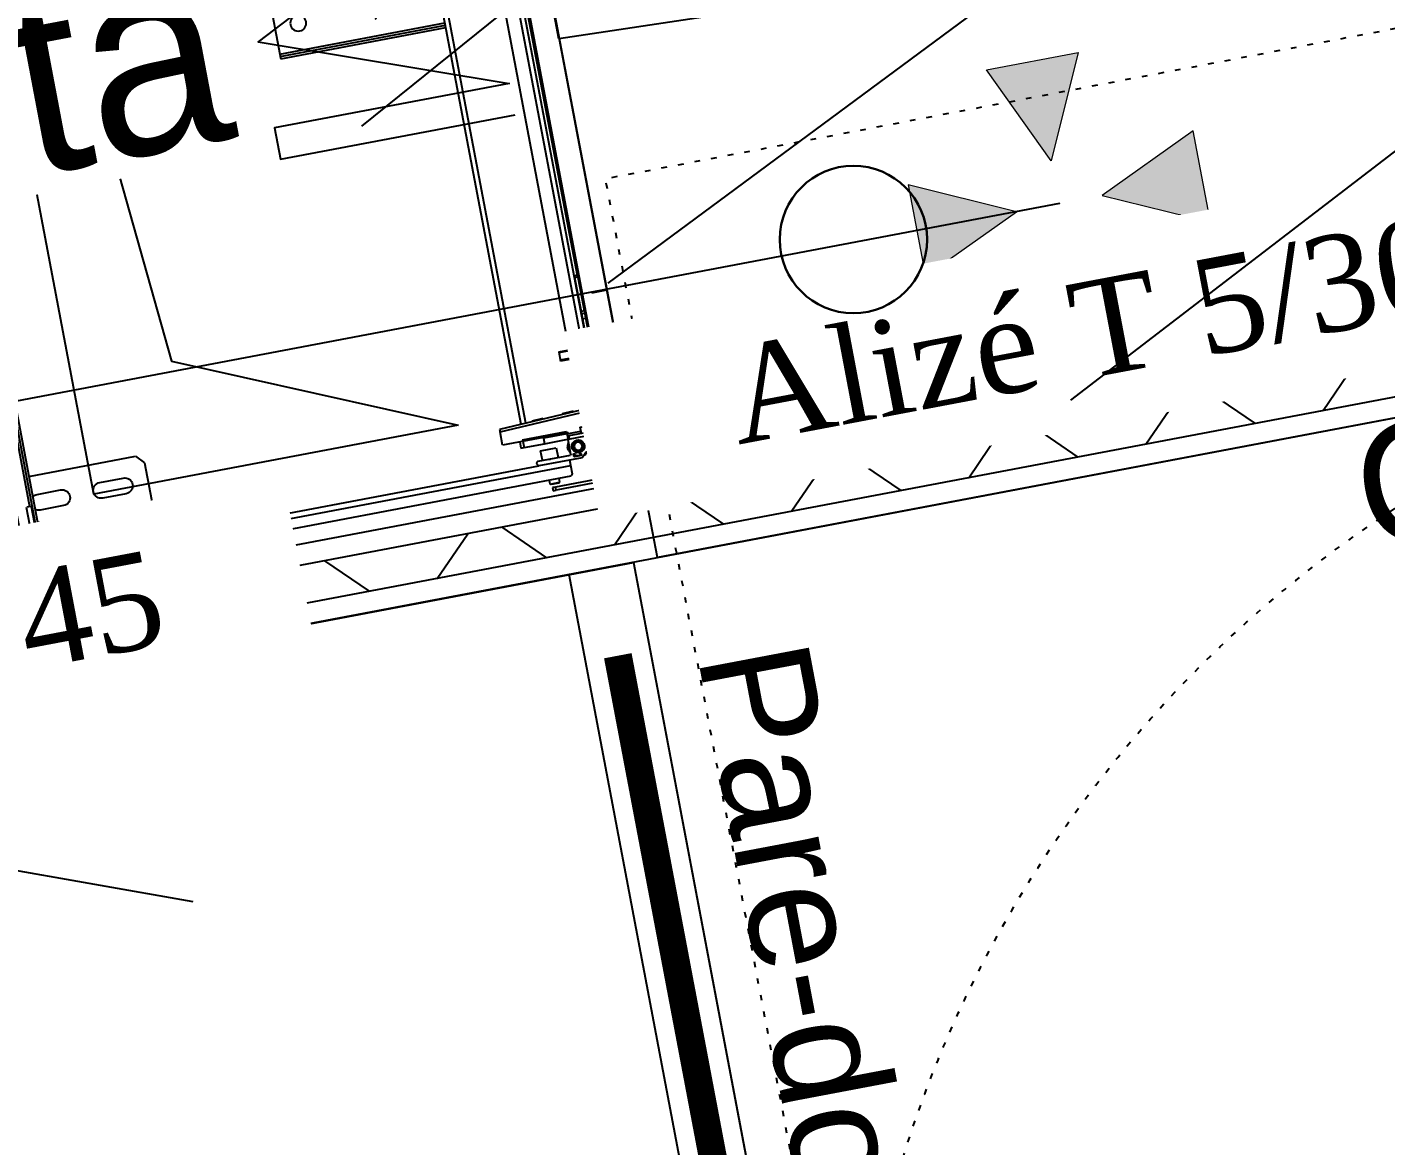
# Model space of a CAD drawing. Header units: centimetres. Extents: x 197412 to 267601, y -375791 to -305433.
# Drawn here: x 217919 to 218772, y -333307 to -332605 of the extents above; entities that cross this region are included whole.
import ezdxf

# ---------------------------------------------------------------- set-up
doc = ezdxf.new("R2010")
doc.units = ezdxf.units.CM
doc.linetypes.add('Style de ligne -5', pattern=[0.20828, 0.069425, -0.138855])
doc.layers.add('prlm-ELEC-CFO', color=1, linetype='Continuous', lineweight=25)
doc.layers.add('prlm-MOD', color=64, linetype='Continuous')
doc.layers.add('prlm-VMC', color=62, linetype='Continuous')
doc.styles.add('Helvetica', font='arial.ttf')
doc.styles.add('prlm-elec-cfo', font='comic.ttf', dxfattribs={"height": 12})
doc.styles.add('prlm-vmc', font='pala.ttf', dxfattribs={"height": 14})
doc.styles.get("Standard").update_dxf_attribs({"font": 'ARIALUNI.TTF', "height": 100})

# ---------------------------------------------------------------- blocks, each defined once
blk = doc.blocks.new('xi.uta')
at = {"layer": 'prlm-ELEC-CFO', "lineweight": 5}
blk.add_hatch(color=0, dxfattribs=at).paths.add_polyline_path([(-3, 6), (-0.103, 3.699), (0, 0), (7.5, 7.5)])
at = {"layer": 'prlm-ELEC-CFO', "color": 0, "lineweight": 5, "flags": 128}
blk.add_lwpolyline([(-3, 6), (-0.103, 3.699), (0, 0), (7.5, 7.5)], close=True, dxfattribs=at)
at = {"layer": 'prlm-ELEC-CFO', "color": 0}
blk.add_lwpolyline([(0.955, 4.227), (-7.5, 0), (7.5, -5.5), (-7.5, -5.5), (-7.5, -7.5), (7.5, -7.5)], dxfattribs=at)
blk = doc.blocks.new('xi.pdch')
at = {"layer": 'prlm-MOD', "color": 0, "linetype": 'ByBlock', "lineweight": -2, "ltscale": 50}
blk.add_lwpolyline([(-32.515, -3.222), (-32.515, -0.188), (47.485, -0.188), (47.485, -3.222)], close=True, dxfattribs=at)
at = {"layer": 'prlm-MOD', "color": 0, "linetype": 'ByBlock', "lineweight": 5, "ltscale": 50, "const_width": 1.299}
blk.add_lwpolyline([(-28.402, -1.709), (44.13, -1.709), (44.13, -1.709)], dxfattribs=at)
at = {"layer": 'prlm-MOD', "color": 0, "insert": (-27.712, 7.064), "char_height": 5.14973, "width": 137.31487, "attachment_point": 1}
blk.add_mtext('Pare-douche', dxfattribs=at)
blk = doc.blocks.new('MTI900_Alu_390')
at = {"layer": 'prlm-MOD', "color": 1, "linetype": 'Continuous'}
for p, q in [((4.225, -0.07), (4.225, 0)), ((4.472, 0), (4.278, 0)), ((4.475, 0), (4.472, 0)), ((4.475, -0.003), (4.475, 0)), ((3.96, -0.073), (3.96, -0.097)), ((4.13, -0.07), (3.963, -0.07)), ((4.105, -0.025), (4.105, -0.07)), ((4.135, -0.075), (4.13, -0.07)), ((4.14, -0.07), (4.135, -0.075)), ((4.267, -0.07), (4.14, -0.07)), ((4.165, -0.07), (4.165, -0.025)), ((4.27, -0.0895), (4.27, -0.073)), ((4.275, -0.003), (4.275, -0.137)), ((4.293, -0.021), (4.293, -0.074)), ((4.3467, -0.018), (4.296, -0.018)), ((4.296, -0.077), (4.3306, -0.077)), ((4.355, -0.0385), (4.375, -0.0269)), ((4.355, -0.0615), (4.355, -0.0385)), ((4.375, -0.0731), (4.355, -0.0615)), ((4.375, -0.0269), (4.395, -0.0385)), ((4.395, -0.0615), (4.375, -0.0731)), ((4.395, -0.0385), (4.395, -0.0615)), ((4.454, -0.018), (4.4033, -0.018)), ((4.457, -0.191), (4.457, -0.021)), ((4.475, -0.387), (4.475, -0.003)), ((-4.105, -0.105), (4.105, -0.105)), ((-4.1, -0.12), (4.1, -0.12)), ((-3.96, -0.09), (3.96, -0.09)), ((3.775, -0.12), (3.775, -0.8)), ((3.895, -0.15), (3.895, -0.3)), ((3.963, -0.1), (4.229, -0.1)), ((3.995, -0.3), (3.995, -0.15)), ((4.067, -0.12), (4.067, -0.125)), ((4.067, -0.125), (4.203, -0.125)), ((4.067, -0.125), (4.067, -0.135)), ((4.067, -0.135), (4.203, -0.135)), ((4.105, -0.115), (4.095, -0.125)), ((4.1025, -0.158), (4.1675, -0.158)), ((4.105, -0.1), (4.105, -0.115)), ((4.165, -0.115), (4.105, -0.115)), ((4.165, -0.115), (4.165, -0.1)), ((4.165, -0.105), (4.225, -0.105)), ((4.175, -0.125), (4.165, -0.115)), ((4.17, -0.12), (4.225, -0.12)), ((4.203, -0.125), (4.203, -0.12)), ((4.203, -0.135), (4.203, -0.125)), ((4.225, -0.105), (4.225, -0.1)), ((4.225, -0.105), (4.225, -0.12)), ((4.235, -0.1), (4.235, -0.24)), ((4.26, -0.142), (4.26, -0.1205)), ((4.2602, -0.1195), (4.2698, -0.0905)), ((4.292, -0.145), (4.263, -0.145)), ((4.278, -0.14), (4.292, -0.14)), ((4.295, -0.137), (4.295, -0.098)), ((4.295, -0.137), (4.295, -0.142)), ((4.298, -0.095), (4.332, -0.095)), ((4.327, -0.1), (4.298, -0.1)), ((4.33, -0.195), (4.33, -0.103)), ((4.3377, -0.16), (4.33, -0.16)), ((4.33, -0.1677), (4.3421, -0.1677)), ((4.335, -0.098), (4.335, -0.1341)), ((4.3355, -0.1358), (4.3545, -0.1642)), ((4.3377, -0.16), (4.3377, -0.24)), ((4.355, -0.19), (4.3377, -0.16)), ((4.353, -0.0864), (4.353, -0.1286)), ((4.3535, -0.1303), (4.3725, -0.1588)), ((4.355, -0.1659), (4.355, -0.2341)), ((4.373, -0.1605), (4.373, -0.191)), ((4.235, -0.24), (4.25, -0.255)), ((4.25, -0.255), (4.292, -0.255)), ((4.33, -0.195), (4.325, -0.2)), ((4.325, -0.2), (4.33, -0.205)), ((4.33, -0.297), (4.33, -0.205)), ((4.33, -0.2323), (4.3421, -0.2323)), ((4.33, -0.24), (4.3377, -0.24)), ((4.3545, -0.2358), (4.335, -0.265)), ((4.3377, -0.24), (4.355, -0.21)), ((4.373, -0.2404), (4.3535, -0.2697)), ((4.373, -0.209), (4.373, -0.2404)), ((4.454, -0.194), (4.376, -0.194)), ((4.376, -0.206), (4.454, -0.206)), ((4.457, -0.369), (4.457, -0.209)), ((4.275, -0.263), (4.275, -0.52)), ((4.292, -0.26), (4.278, -0.26)), ((4.293, -0.326), (4.293, -0.369)), ((4.295, -0.258), (4.295, -0.263)), ((4.295, -0.302), (4.295, -0.263)), ((4.328, -0.323), (4.296, -0.323)), ((4.298, -0.3), (4.327, -0.3)), ((4.332, -0.305), (4.298, -0.305)), ((4.335, -0.265), (4.335, -0.302)), ((4.353, -0.2714), (4.353, -0.3036)), ((4.355, -0.3285), (4.375, -0.3169)), ((4.355, -0.3515), (4.355, -0.3285)), ((4.375, -0.3169), (4.395, -0.3285)), ((4.395, -0.3285), (4.395, -0.3515)), ((4.296, -0.372), (4.3467, -0.372)), ((4.305, -0.6), (4.305, -0.393)), ((4.34, -0.405), (4.305, -0.405)), ((4.308, -0.39), (4.472, -0.39)), ((4.34, -0.405), (4.34, -3.475)), ((4.395, -0.405), (4.34, -0.405)), ((4.375, -0.3631), (4.355, -0.3515)), ((4.395, -0.3515), (4.375, -0.3631)), ((4.405, -0.415), (4.395, -0.405)), ((4.4033, -0.372), (4.454, -0.372)), ((4.405, -0.415), (4.405, -3.465)), ((4.475, -0.8), (4.475, -0.387)), ((4.215, -0.475), (4.215, -0.575)), ((4.275, -0.475), (4.215, -0.475)), ((4.43, -0.495), (4.405, -0.495)), ((4.43, -0.495), (4.43, -0.555)), ((4.435, -0.5), (4.43, -0.495)), ((4.435, -0.55), (4.435, -0.5)), ((3.895, -0.55), (3.895, -0.7)), ((3.995, -0.7), (3.995, -0.55)), ((4.215, -0.575), (4.275, -0.575)), ((4.275, -0.52), (4.2779, -0.5229)), ((4.275, -0.52), (4.275, -0.53)), ((4.2779, -0.5271), (4.275, -0.53)), ((4.275, -0.53), (4.275, -0.6)), ((4.405, -0.555), (4.43, -0.555)), ((4.43, -0.555), (4.435, -0.55)), ((4.285, -0.61), (4.295, -0.61)), ((4.305, -0.6), (4.305, -3.277)), ((3.775, -0.8), (3.825, -0.85)), ((3.825, -0.85), (4.305, -0.85)), ((4.405, -0.85), (4.425, -0.85)), ((4.425, -0.85), (4.475, -0.8)), ((1.05, -2.16), (1.465, -2.16)), ((1.465, -2.16), (1.48, -2.16)), ((1.465, -2.16), (1.465, -3.215)), ((1.48, -2.16), (1.48, -3.215)), ((1.48, -2.16), (1.495, -2.16)), ((1.495, -2.16), (1.495, -3.215)), ((4.0071, -3.6913), (4.035, -3.077)), ((4.05, -3.077), (4.0221, -3.692)), ((4.035, -3.077), (4.05, -3.077)), ((4.1351, -3.077), (4.05, -3.077)), ((4.136, -3.497), (4.1351, -3.077)), ((4.0287, -3.215), (-0.1325, -3.215)), ((4.125, -3.207), (4.125, -3.487)), ((4.125, -3.207), (4.175, -3.207)), ((4.1353, -3.187), (4.175, -3.187)), ((4.175, -3.187), (4.175, -3.207)), ((4.175, -3.207), (4.175, -3.337)), ((4.0274, -3.245), (-0.1325, -3.245)), ((4.0173, -3.3556), (4.0205, -3.2854)), ((4.0255, -3.2857), (4.0205, -3.2854)), ((4.215, -3.305), (4.215, -3.405)), ((4.275, -3.305), (4.215, -3.305)), ((4.275, -3.277), (4.275, -3.3458)), ((4.295, -3.267), (4.285, -3.267)), ((4.305, -3.5528), (4.305, -3.277)), ((4.0173, -3.3556), (4.0223, -3.3558)), ((4.14, -3.337), (4.175, -3.337)), ((4.14, -3.487), (4.14, -3.337)), ((4.175, -3.337), (4.175, -3.487)), ((4.215, -3.405), (4.275, -3.405)), ((4.275, -3.3458), (4.275, -3.3582)), ((4.275, -3.3582), (4.275, -3.484)), ((4.2759, -3.3479), (4.2779, -3.3499)), ((4.2779, -3.3541), (4.2759, -3.3561)), ((4.43, -3.325), (4.405, -3.325)), ((4.405, -3.385), (4.43, -3.385)), ((4.43, -3.325), (4.43, -3.385)), ((4.435, -3.33), (4.43, -3.325)), ((4.43, -3.385), (4.435, -3.38)), ((4.435, -3.38), (4.435, -3.33)), ((4.455, -3.355), (4.455, -3.335)), ((4.455, -3.335), (4.475, -3.335)), ((4.455, -3.69), (4.455, -3.355)), ((4.475, -3.355), (4.455, -3.355)), ((4.475, -3.335), (4.475, -3.355)), ((4.475, -3.69), (4.475, -3.355)), ((4.0084, -3.5518), (4.0116, -3.4816)), ((4.0166, -3.4819), (4.0116, -3.4816)), ((4.125, -3.487), (4.14, -3.487)), ((4.14, -3.487), (4.155, -3.487)), ((4.14, -3.487), (4.14, -3.577)), ((4.155, -3.487), (4.175, -3.487)), ((4.155, -3.497), (4.155, -3.487)), ((4.175, -3.487), (4.175, -3.49)), ((4.175, -3.49), (4.175, -3.6008)), ((4.272, -3.487), (4.178, -3.487)), ((4.22, -3.4778), (4.23, -3.472)), ((4.23, -3.472), (4.24, -3.4778)), ((4.34, -3.475), (4.305, -3.475)), ((4.395, -3.475), (4.34, -3.475)), ((4.395, -3.475), (4.405, -3.465)), ((3.625, -3.532), (3.685, -3.532)), ((3.625, -3.532), (3.625, -3.682)), ((3.6311, -3.682), (3.6311, -3.532)), ((3.6789, -3.682), (3.6789, -3.532)), ((3.685, -3.682), (3.685, -3.532)), ((4.0084, -3.5518), (4.0134, -3.552)), ((4.115, -3.577), (4.115, -3.647)), ((4.155, -3.577), (4.115, -3.577)), ((4.14, -3.4972), (4.136, -3.497)), ((4.155, -3.702), (4.155, -3.497)), ((4.175, -3.497), (4.155, -3.497)), ((4.195, -3.5614), (4.195, -3.5226)), ((4.268, -3.521), (4.2657, -3.521)), ((4.271, -3.507), (4.271, -3.518)), ((4.2729, -3.542), (4.276, -3.542)), ((4.287, -3.504), (4.274, -3.504)), ((4.2769, -3.5821), (4.3041, -3.5549)), ((4.279, -3.545), (4.279, -3.549)), ((4.2906, -3.577), (4.2806, -3.5828)), ((4.282, -3.552), (4.287, -3.552)), ((4.2854, -3.504), (4.29, -3.5066)), ((4.29, -3.549), (4.29, -3.507)), ((4.2906, -3.5684), (4.2906, -3.577)), ((3.655, -3.6411), (3.655, -3.6275)), ((3.66, -3.6275), (3.655, -3.6275)), ((3.655, -3.717), (3.655, -3.6411)), ((3.66, -3.6411), (3.655, -3.6411)), ((3.66, -3.6411), (3.66, -3.6275)), ((3.66, -3.717), (3.66, -3.6411)), ((4.115, -3.647), (4.155, -3.647)), ((4.14, -3.647), (4.14, -3.6567)), ((4.175, -3.6232), (4.175, -3.6008)), ((4.175, -3.6232), (4.175, -3.734)), ((4.1759, -3.6029), (4.1829, -3.6099)), ((4.1829, -3.6141), (4.1759, -3.6211)), ((4.195, -3.674), (4.195, -3.64)), ((4.198, -3.637), (4.266, -3.637)), ((4.2221, -3.6633), (4.2134, -3.6757)), ((4.2654, -3.662), (4.2246, -3.662)), ((4.227, -3.657), (4.225, -3.659)), ((4.265, -3.659), (4.225, -3.659)), ((4.225, -3.659), (4.225, -3.662)), ((4.263, -3.657), (4.227, -3.657)), ((4.2293, -3.657), (4.2293, -3.662)), ((4.2607, -3.657), (4.2607, -3.662)), ((4.265, -3.659), (4.263, -3.657)), ((4.265, -3.662), (4.265, -3.659)), ((4.2766, -3.6757), (4.2679, -3.6633)), ((4.276, -3.627), (4.276, -3.5842)), ((-4.375, -3.737), (4.375, -3.737)), ((4.375, -3.747), (-4.375, -3.747)), ((-0.1667, -3.735), (3.175, -3.735)), ((-0.16, -3.715), (3.5984, -3.715)), ((3.6044, -3.685), (-0.15, -3.685)), ((3.175, -3.717), (3.185, -3.717)), ((3.175, -3.737), (3.175, -3.717)), ((3.185, -3.717), (3.4033, -3.717)), ((3.185, -3.717), (3.185, -3.737)), ((3.4033, -3.737), (3.4033, -3.717)), ((3.4033, -3.717), (3.4168, -3.717)), ((3.4168, -3.717), (3.45, -3.717)), ((3.4168, -3.717), (3.4168, -3.737)), ((3.45, -3.717), (3.86, -3.717)), ((3.45, -3.717), (3.45, -3.737)), ((3.605, -3.682), (3.598, -3.717)), ((3.655, -3.682), (3.605, -3.682)), ((3.705, -3.682), (3.66, -3.682)), ((3.712, -3.717), (3.705, -3.682)), ((4.0074, -3.685), (3.7056, -3.685)), ((3.7116, -3.715), (3.935, -3.715)), ((3.86, -3.717), (3.8932, -3.717)), ((3.86, -3.717), (3.86, -3.737)), ((3.8932, -3.717), (3.9067, -3.717)), ((3.8932, -3.737), (3.8932, -3.717)), ((3.9067, -3.717), (4.14, -3.717)), ((3.9067, -3.717), (3.9067, -3.737)), ((3.935, -3.717), (3.935, -3.712)), ((3.965, -3.712), (3.935, -3.712)), ((3.945, -3.702), (3.965, -3.702)), ((3.965, -3.702), (4.105, -3.702)), ((3.965, -3.712), (3.965, -3.702)), ((3.965, -3.712), (3.965, -3.717)), ((4.105, -3.712), (3.965, -3.712)), ((4.007, -3.6925), (4.0071, -3.6913)), ((4.0071, -3.6913), (4.0221, -3.692)), ((4.0221, -3.692), (4.022, -3.6925)), ((4.0221, -3.692), (4.125, -3.692)), ((4.105, -3.702), (4.125, -3.702)), ((4.105, -3.712), (4.105, -3.702)), ((4.105, -3.717), (4.105, -3.712)), ((4.135, -3.712), (4.105, -3.712)), ((4.125, -3.692), (4.125, -3.702)), ((4.135, -3.712), (4.135, -3.717)), ((4.165, -3.7265), (4.165, -3.737)), ((4.175, -3.734), (4.175, -3.737)), ((4.195, -3.722), (4.195, -3.693)), ((4.195, -3.695), (4.215, -3.695)), ((4.215, -3.715), (4.195, -3.715)), ((4.2109, -3.677), (4.198, -3.677)), ((4.198, -3.69), (4.2252, -3.69)), ((4.198, -3.725), (4.212, -3.725)), ((4.215, -3.695), (4.45, -3.695)), ((4.215, -3.695), (4.215, -3.715)), ((4.215, -3.715), (4.45, -3.715)), ((4.215, -3.72), (4.2251, -3.72)), ((4.215, -3.722), (4.215, -3.72)), ((4.2249, -3.7161), (4.221, -3.72)), ((4.2287, -3.7161), (4.2249, -3.7161)), ((4.225, -3.69), (4.225, -3.695)), ((4.228, -3.692), (4.2367, -3.692)), ((4.2293, -3.69), (4.2293, -3.695)), ((4.2595, -3.715), (4.231, -3.715)), ((4.2429, -3.7321), (4.2379, -3.737)), ((4.2429, -3.6871), (4.2388, -3.6911)), ((4.2486, -3.7335), (4.2414, -3.7335)), ((4.2512, -3.6911), (4.2471, -3.6871)), ((4.2521, -3.737), (4.2471, -3.7321)), ((4.2533, -3.692), (4.2625, -3.692)), ((4.2607, -3.69), (4.2607, -3.695)), ((4.2651, -3.7161), (4.2618, -3.7161)), ((4.265, -3.695), (4.265, -3.69)), ((4.269, -3.72), (4.2651, -3.7161)), ((4.2827, -3.69), (4.2653, -3.69)), ((4.2654, -3.72), (4.2826, -3.72)), ((4.452, -3.677), (4.2791, -3.677)), ((4.2855, -3.692), (4.445, -3.692)), ((4.342, -3.715), (4.2885, -3.715)), ((4.295, -3.734), (4.295, -3.73)), ((4.298, -3.727), (4.342, -3.727)), ((4.378, -3.727), (4.298, -3.727)), ((4.298, -3.727), (4.298, -3.737)), ((4.345, -3.724), (4.345, -3.718)), ((4.375, -3.737), (4.375, -3.747)), ((4.375, -3.747), (4.378, -3.747)), ((4.375, -3.792), (4.375, -3.747)), ((4.378, -3.747), (4.378, -3.727)), ((4.455, -3.682), (4.455, -3.68)), ((4.375, -3.902), (4.375, -3.792)), ((-4.375, -3.902), (4.375, -3.902))]:
    blk.add_line(p, q, dxfattribs=at)
at = {"layer": 'prlm-MOD', "color": 1, "ltscale": 50}
blk.add_lwpolyline([(3.3, -3.8058), (3.3, -3.902)], dxfattribs=at)
at = {"layer": 'prlm-MOD', "color": 1, "linetype": 'Continuous'}
for centre, radius in [((4.375, -0.05), 0.0425), ((4.375, -0.34), 0.0425), ((1.295, -2.31), 0.05), ((4.23, -3.542), 0.035), ((4.23, -3.542), 0.03), ((4.23, -3.542), 0.025)]:
    blk.add_circle(centre, radius, dxfattribs=at)
for centre, radius, start, end in [((4.472, -0.003), 0.003, 0, 90), ((4.267, -0.073), 0.003, 0, 90), ((4.296, -0.021), 0.003, 90, 180), ((4.296, -0.074), 0.003, 180, 270), ((4.3306, -0.067), 0.01, 270, 326.3475), ((4.3467, -0.021), 0.003, 84.51824, 90), ((4.4033, -0.021), 0.003, 90, 95.48179), ((4.454, -0.021), 0.003, 0, 90), ((3.945, -0.15), 0.05, 143.1301, 180), ((3.963, -0.097), 0.003, 180, 270), ((3.945, -0.15), 0.05, 0, 36.8699), ((4.1025, -0.138), 0.02, 171.37307, 270), ((4.1025, -0.133), 0.02, 185.73917, 187.18076), ((4.1675, -0.138), 0.02, 270, 8.62693), ((4.1675, -0.133), 0.02, 352.81924, 354.26083), ((4.232, -0.1), 0.003, 0, 180), ((4.263, -0.1205), 0.003, 161.56505, 180), ((4.263, -0.142), 0.003, 180, 270), ((4.267, -0.0895), 0.003, 341.56505, 0), ((4.278, -0.137), 0.003, 180, 270), ((4.292, -0.137), 0.003, 270, 0), ((4.292, -0.142), 0.003, 270, 0), ((4.298, -0.098), 0.003, 90, 180), ((4.298, -0.103), 0.003, 90, 180), ((4.327, -0.103), 0.003, 0, 90), ((4.332, -0.098), 0.003, 0, 90), ((4.338, -0.1341), 0.003, 180, 213.69007), ((4.356, -0.1286), 0.003, 180, 213.69007), ((4.352, -0.1659), 0.003, 0, 33.69007), ((4.37, -0.1605), 0.003, 0, 33.69007), ((4.292, -0.258), 0.003, 0, 90), ((4.352, -0.2341), 0.003, 326.30993, 0), ((4.376, -0.191), 0.003, 180, 270), ((4.376, -0.209), 0.003, 90, 180), ((4.454, -0.191), 0.003, 270, 0), ((4.454, -0.209), 0.003, 0, 90), ((3.945, -0.3), 0.05, 180, 0), ((4.278, -0.263), 0.003, 90, 180), ((4.292, -0.263), 0.003, 0, 90), ((4.296, -0.326), 0.003, 90, 180), ((4.298, -0.297), 0.003, 180, 270), ((4.298, -0.302), 0.003, 180, 270), ((4.327, -0.297), 0.003, 270, 0), ((4.328, -0.333), 0.01, 46.14901, 90), ((4.332, -0.302), 0.003, 270, 0), ((4.356, -0.2714), 0.003, 146.30993, 180), ((4.296, -0.369), 0.003, 180, 270), ((4.308, -0.393), 0.003, 90, 180), ((4.3467, -0.369), 0.003, 270, 275.48176), ((4.4033, -0.369), 0.003, 264.51819, 270), ((4.454, -0.369), 0.003, 270, 0), ((4.472, -0.387), 0.003, 270, 0), ((3.945, -0.55), 0.05, 0, 180), ((4.2758, -0.525), 0.003, 315, 45), ((4.285, -0.6), 0.01, 180, 270), ((4.295, -0.6), 0.01, 270, 0), ((3.945, -0.7), 0.05, 180, 0), ((4.285, -3.277), 0.01, 90, 180), ((4.295, -3.277), 0.01, 0, 90), ((4.278, -3.3458), 0.003, 180, 225), ((4.278, -3.3582), 0.003, 135, 180), ((4.2758, -3.352), 0.003, 315, 45), ((4.178, -3.49), 0.003, 90, 180), ((4.23, -3.542), 0.065, 57.79577, 122.20423), ((4.23, -3.542), 0.06, 66.44354, 113.55646), ((4.272, -3.484), 0.003, 270, 0), ((4.23, -3.542), 0.04, 33.92723, 355.99937), ((4.2657, -3.518), 0.003, 213.92723, 270), ((4.23, -3.542), 0.04, 0, 33.92723), ((4.268, -3.518), 0.003, 270, 0), ((4.2729, -3.545), 0.003, 90, 175.99937), ((4.23, -3.542), 0.04, 355.99937, 0), ((4.274, -3.507), 0.003, 90, 180), ((4.276, -3.545), 0.003, 0, 90), ((4.23, -3.542), 0.065, 315.04746, 333.83802), ((4.23, -3.542), 0.06, 0, 39.29648), ((4.282, -3.549), 0.003, 180, 270), ((4.23, -3.542), 0.065, 22.61986, 35.77582), ((4.287, -3.507), 0.003, 0, 90), ((4.287, -3.549), 0.003, 270, 0), ((4.23, -3.542), 0.06, 351.491, 0), ((4.302, -3.5528), 0.003, 315, 0), ((4.16, -3.6567), 0.02, 180, 230.11594), ((4.178, -3.6008), 0.003, 180, 225), ((4.178, -3.6232), 0.003, 135, 180), ((4.1808, -3.612), 0.003, 315, 45), ((4.198, -3.64), 0.003, 90, 180), ((4.2246, -3.665), 0.003, 90, 145.00798), ((4.2654, -3.665), 0.003, 34.99202, 90), ((4.266, -3.627), 0.01, 270, 0), ((4.279, -3.5842), 0.003, 135, 180), ((3.945, -3.712), 0.01, 90, 180), ((3.997, -3.692), 0.01, 270, 357.39744), ((4.125, -3.712), 0.02, 347.58795, 90), ((4.125, -3.712), 0.01, 0, 90), ((4.14, -3.702), 0.035, 270, 0), ((4.14, -3.702), 0.015, 270, 0), ((4.1151, -3.7104), 0.05, 37.08606, 50.11594), ((4.178, -3.734), 0.003, 180, 270), ((4.198, -3.674), 0.003, 180, 270), ((4.198, -3.693), 0.003, 90, 180), ((4.198, -3.722), 0.003, 180, 270), ((4.2109, -3.674), 0.003, 270, 325.00798), ((4.212, -3.722), 0.003, 270, 0), ((4.215, -3.715), 0.01, 353.93882, 0), ((4.2251, -3.717), 0.003, 270, 350.40593), ((4.2252, -3.693), 0.003, 19.47122, 90), ((4.231, -3.718), 0.003, 90, 170.40593), ((4.2367, -3.689), 0.003, 270, 315), ((4.245, -3.6892), 0.003, 45, 135), ((4.245, -3.7342), 0.003, 45, 135), ((4.2533, -3.689), 0.003, 225, 270), ((4.2595, -3.718), 0.003, 9.59407, 90), ((4.2653, -3.693), 0.003, 90, 160.52878), ((4.2654, -3.717), 0.003, 189.59407, 270), ((4.275, -3.715), 0.01, 180, 186.06118), ((4.2791, -3.674), 0.003, 214.99202, 270), ((4.2826, -3.717), 0.003, 270, 350.40593), ((4.2827, -3.693), 0.003, 19.47122, 90), ((4.2885, -3.718), 0.003, 90, 170.40593), ((4.292, -3.734), 0.003, 270, 0), ((4.298, -3.73), 0.003, 90, 180), ((4.342, -3.718), 0.003, 0, 90), ((4.342, -3.724), 0.003, 270, 0), ((4.445, -3.682), 0.01, 270, 0), ((4.45, -3.69), 0.025, 270, 0), ((4.45, -3.69), 0.005, 270, 0), ((4.452, -3.68), 0.003, 0, 90)]:
    blk.add_arc(centre, radius, start, end, dxfattribs=at)
for centre, major_axis, ratio, start_param, end_param in [((3.997, -3.692), (-0.025, 0), 0.4, 1.570796, 3.096169), ((4.022, -3.6931), (-0.015, 0.0007), 0.045361, -1.568734, 0)]:
    blk.add_ellipse(centre, major_axis=major_axis, ratio=ratio, start_param=start_param, end_param=end_param, dxfattribs=at)
blk = doc.blocks.new('xi.bep')
at = {"layer": 'prlm-VMC', "linetype": 'ByBlock', "lineweight": 5}
h = blk.add_hatch(color=0, dxfattribs=at)
h.paths.add_polyline_path([(0, 2.736), (2.921, 9.103), (-2.921, 9.103)])
h.paths.add_polyline_path([(9.103, -2.921), (9.103, 2.921), (2.736, 0)])
h.paths.add_polyline_path([(2.921, -9.103), (0, -2.736), (-2.921, -9.103)])
h.paths.add_polyline_path([(-9.103, -2.921), (-2.736, 0), (-9.103, 2.921)])
at = {"layer": 'prlm-VMC', "color": 0, "linetype": 'ByBlock', "lineweight": 5, "flags": 128}
for points in [[(2.921, 9.103), (-2.921, 9.103), (0, 2.736)], [(-9.103, -2.921), (-9.103, 2.921), (-2.736, 0)], [(9.103, 2.921), (9.103, -2.921), (2.736, 0)], [(-2.921, -9.103), (2.921, -9.103), (0, -2.736)]]:
    blk.add_lwpolyline(points, close=True, dxfattribs=at)
blk = doc.blocks.new('Groupe-4-1')
at = {"linetype": 'Continuous'}
blk.add_line((13519.192, -46107.932), (13558.167, -46114.835), dxfattribs=at)
at = {"linetype": 'Continuous', "flags": 128}
blk.add_lwpolyline([(13525.826, -46206.696), (13507.218, -46108.442), (13585.821, -46093.557), (13604.429, -46191.81)], close=True, dxfattribs=at)

msp = doc.modelspace()

# ---------------------------------------------------------------- hatches: boundary and pattern name
at = {"linetype": 'Continuous'}
h = msp.add_hatch(dxfattribs=at)
h.set_pattern_fill('02_ISOLANT', color=256, scale=10, angle=-169.27641, style=0, pattern_type=2)
h.set_pattern_definition([(235.723595, (82441.66, 127994.64), (66.106423, -45.054865), []), (325.723595, (82441.66, 127994.64), (-45.054865, -66.106423), [])])
h.paths.add_polyline_path([(219760.49, -332651), (219756.02, -332627.42), (217924.75, -332974.23), (217929.21, -332997.81)])

# ---------------------------------------------------------------- linework, layer by layer
for p, q in [((217745.57, -332028.1), (217931.63, -333010.58)), ((219756.02, -332627.42), (217924.75, -332974.23)), ((219756.02, -332627.42), (217924.75, -332974.23)), ((219760.49, -332651), (217929.21, -332997.81)), ((219760.49, -332651), (217929.21, -332997.81)), ((219762.91, -332663.78), (217931.63, -333010.58))]:
    msp.add_line(p, q, dxfattribs=at)
at = {"linetype": 'Continuous', "lineweight": 25}
for p, q in [((217745.57, -332028.1), (217931.63, -333010.58)), ((219753.61, -332614.65), (217922.33, -332961.45)), ((219762.91, -332663.78), (217931.63, -333010.58)), ((217922.33, -332961.45), (217931.63, -333010.58)), ((217479.67, -333096.17), (217931.63, -333010.58))]:
    msp.add_line(p, q, dxfattribs=at)
msp.add_lwpolyline([(218129.38, -332667.17), (219567.45, -331509.08)])
at = {"linetype": 'Continuous', "flags": 128}
for points in [[(218276.04, -332894.47), (218108.59, -332010.24), (218138.07, -332004.66), (218305.52, -332888.89)], [(218189.82, -332854.87), (217961.15, -332898.18), (217813.23, -332117.1), (218009.93, -332814.64)]]:
    msp.add_lwpolyline(points, close=True, dxfattribs=at)
msp.add_lwpolyline([(218253.09, -332612.39), (218190.5, -332281.15), (218491.32, -332212.71, -0.116334), (218620.61, -332214.03, -0.116144), (218735.64, -332272.89, -0.147727), (218772.06, -332342.85, -0.147725), (218763.69, -332421.09), (218763.66, -332421.17, -0.11673), (218678.04, -332517.95, -0.115952), (218558.16, -332566.45)], format="xyb", close=True, dxfattribs=at)
at = {"linetype": 'Style de ligne -5', "ltscale": 50.8, "flags": 128}
msp.add_lwpolyline([(218431.75, -333486.03), (218282.24, -332700.13), (219559.33, -332457.18), (219708.84, -333243.08)], close=True, dxfattribs=at)
at = {"color": 1, "linetype": 'Continuous', "flags": 128}
msp.add_lwpolyline([(218305.53, -332888.94), (219773.19, -332611.09), (219782.46, -332660.07), (218314.8, -332937.92)], close=True, dxfattribs=at)
at = {"linetype": 'Style de ligne -5', "ltscale": 50.8}
msp.add_circle((219185.52, -333536.6), 750.01, dxfattribs=at)

# ---------------------------------------------------------------- block references
at = {"xscale": 10, "yscale": 10, "zscale": 10}
msp.add_blockref('Groupe-4-1', (82441.66, 127994.64), dxfattribs=at)
at = {"layer": 'prlm-MOD', "xscale": 13.53485859728426, "yscale": 13.53485859728426, "zscale": 13.53485859728426, "rotation": 280.7236014115549}
msp.add_blockref('xi.pdch', (218384.25, -333372.86), dxfattribs=at)
at = {"layer": 'prlm-VMC', "xscale": 10, "yscale": 10, "zscale": 10, "rotation": 280.7236014113927}
msp.add_blockref('xi.bep', (218567.07, -332715.8), dxfattribs=at)

# ---------------------------------------------------------------- texts
at = {"color": 1, "insert": (219205.69, -332773.06), "char_height": 75.6543, "attachment_point": 2, "rotation": 10.72359, "line_spacing_factor": 0.834288, "style": 'Helvetica'}
msp.add_mtext('Cloison démontable', dxfattribs=at)

# ---------------------------------------------------------------- next in the draw order: texts
at = {"layer": 'prlm-ELEC-CFO', "insert": (217931.82, -332636.55), "char_height": 120, "attachment_point": 5, "rotation": 10.7236, "line_spacing_factor": 0.8, "style": 'prlm-elec-cfo', "bg_fill": 3, "box_fill_scale": 1.1, "bg_fill_color": 256, "bg_fill_transparency": 0}
msp.add_mtext('uta', dxfattribs=at)

# ---------------------------------------------------------------- next in the draw order: linework, layer by layer
at = {"layer": 'prlm-VMC', "ltscale": 50}
msp.add_lwpolyline([(218567.07, -332715.8), (218567.07, -332715.8), (218567.07, -332715.8), (217756.8, -332869.24)], dxfattribs=at)

# ---------------------------------------------------------------- next in the draw order: block references
at = {"layer": 'prlm-ELEC-CFO', "xscale": 10, "yscale": 10, "zscale": 10, "rotation": 10.72360141139323}
msp.add_blockref('xi.uta', (218137.99, -332600.35), dxfattribs=at)
at = {"layer": 'prlm-MOD', "xscale": -99.99999999999972, "yscale": 99.99999999999974, "zscale": 99.9999999999996, "rotation": 100.7237167511635}
msp.add_blockref('MTI900_Alu_390', (217838.41, -332518.34), dxfattribs=at)

# ---------------------------------------------------------------- next in the draw order: texts
at = {"layer": 'prlm-VMC', "ltscale": 25, "char_height": 60, "width": 586.1474, "attachment_point": 5, "rotation": 10.7236, "line_spacing_factor": 0.8, "style": 'prlm-vmc', "bg_fill": 2}
for s, insert in [('Alizé T 5/30', (218585.01, -332795.43)), ('Alizé H 5/45', (217773.58, -333006.01))]:
    msp.add_mtext(s, dxfattribs=dict(at, insert=insert))

# ---------------------------------------------------------------- next in the draw order: linework, layer by layer
for points in [[(218284.02, -332765.79), (219613.82, -331782.24)], [(219651.03, -332012.68), (218574.15, -332839.21)]]:
    msp.add_lwpolyline(points)
at = {"layer": 'prlm-ELEC-CFO', "lineweight": 30}
msp.add_circle((218437.84, -332738.34), 46.22, dxfattribs=at)

doc.saveas('drawing.dxf')
